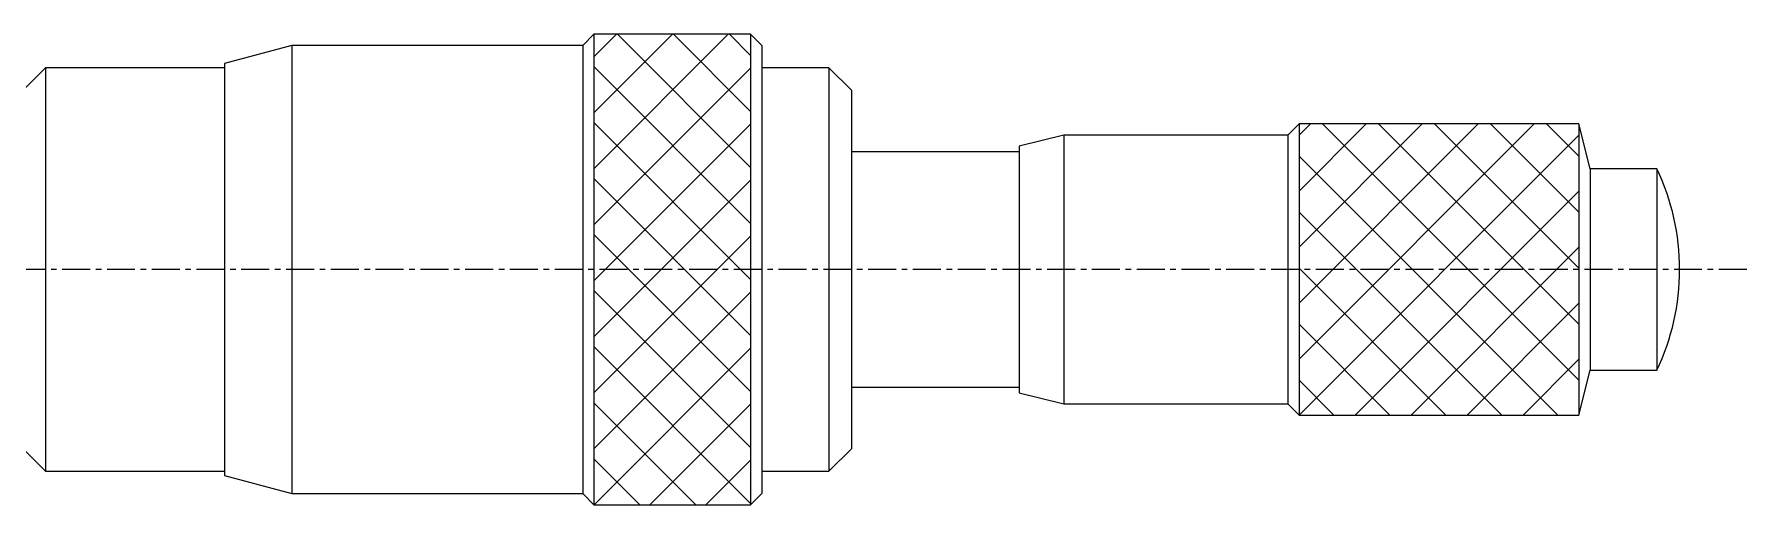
# Model space of a CAD drawing. Extents: x 1264 to 1633, y -30 to 164.
# Drawn here: x 1369.3 to 1445.8, y 65.8 to 86.8 of the extents above; entities that cross this region are included whole.
import ezdxf

# ---------------------------------------------------------------- set-up
doc = ezdxf.new("R2010")
doc.units = 0
doc.linetypes.add('CENTER', pattern=[2, 1.25, -0.25, 0.25, -0.25])
doc.layers.get('0').update_dxf_attribs({"linetype": 'CONTINUOUS'})
doc.layers.add('CENTER', color=1, linetype='CENTER')

msp = doc.modelspace()

# ---------------------------------------------------------------- linework, layer by layer
at = {"color": 7, "linetype": 'CONTINUOUS'}
for p, q in [((1394.35, 86.785), (1393.85, 86.285)), ((1401.35, 86.785), (1394.35, 86.785)), ((1394.35, 86.785), (1394.35, 65.785)), ((1401.85, 86.285), (1401.35, 86.785)), ((1401.35, 86.785), (1401.35, 65.785)), ((1380.85, 86.285), (1377.85, 85.485)), ((1393.85, 86.285), (1380.85, 86.285)), ((1380.85, 86.285), (1380.85, 66.285)), ((1393.85, 86.285), (1393.85, 66.285)), ((1401.85, 86.285), (1401.85, 66.285)), ((1369.85, 85.285), (1368.85, 84.285)), ((1377.85, 85.285), (1369.85, 85.285)), ((1369.85, 85.285), (1369.85, 67.285)), ((1377.85, 85.485), (1377.85, 67.085)), ((1404.85, 85.285), (1401.85, 85.285)), ((1405.85, 84.285), (1404.85, 85.285)), ((1404.85, 85.285), (1404.85, 67.285)), ((1405.85, 84.285), (1405.85, 68.285)), ((1425.85, 82.785), (1425.35, 82.285)), ((1438.35, 82.785), (1425.85, 82.785)), ((1425.85, 82.785), (1425.85, 69.785)), ((1438.85, 80.785), (1438.35, 82.785)), ((1438.35, 82.785), (1438.35, 69.785)), ((1415.35, 82.285), (1413.35, 81.785)), ((1425.35, 82.285), (1415.35, 82.285)), ((1415.35, 82.285), (1415.35, 70.285)), ((1425.35, 82.285), (1425.35, 70.285)), ((1413.35, 81.535), (1405.85, 81.535)), ((1413.35, 81.785), (1413.35, 70.785)), ((1441.836, 80.785), (1438.85, 80.785)), ((1438.85, 80.785), (1438.85, 71.785)), ((1441.836, 80.785), (1441.836, 71.785)), ((1438.35, 69.785), (1438.85, 71.785)), ((1438.85, 71.785), (1441.836, 71.785)), ((1405.85, 71.035), (1413.35, 71.035)), ((1413.35, 70.785), (1415.35, 70.285)), ((1415.35, 70.285), (1425.35, 70.285)), ((1425.35, 70.285), (1425.85, 69.785)), ((1425.85, 69.785), (1438.35, 69.785)), ((1368.85, 68.285), (1369.85, 67.285)), ((1404.85, 67.285), (1405.85, 68.285)), ((1369.85, 67.285), (1377.85, 67.285)), ((1377.85, 67.085), (1380.85, 66.285)), ((1401.85, 67.285), (1404.85, 67.285)), ((1380.85, 66.285), (1393.85, 66.285)), ((1393.85, 66.285), (1394.35, 65.785)), ((1401.35, 65.785), (1401.85, 66.285)), ((1394.35, 65.785), (1401.35, 65.785))]:
    msp.add_line(p, q, dxfattribs=at)
at = {"color": 3, "linetype": 'CONTINUOUS'}
for p, q in [((1394.35, 80.78), (1400.355, 86.785)), ((1394.35, 83.28), (1397.855, 86.785)), ((1394.35, 85.78), (1395.355, 86.785)), ((1395.405, 86.785), (1401.35, 80.841)), ((1397.905, 86.785), (1401.35, 83.341)), ((1400.405, 86.785), (1401.35, 85.841)), ((1394.35, 85.341), (1401.35, 78.341)), ((1394.35, 78.28), (1401.35, 85.28)), ((1394.35, 82.841), (1401.35, 75.841)), ((1394.35, 75.78), (1401.35, 82.78)), ((1425.85, 72.28), (1436.355, 82.785)), ((1425.85, 74.78), (1433.855, 82.785)), ((1425.85, 77.28), (1431.355, 82.785)), ((1425.85, 79.78), (1428.855, 82.785)), ((1425.85, 82.28), (1426.355, 82.785)), ((1426.905, 82.785), (1438.35, 71.341)), ((1429.405, 82.785), (1438.35, 73.841)), ((1431.905, 82.785), (1438.35, 76.341)), ((1434.405, 82.785), (1438.35, 78.841)), ((1436.905, 82.785), (1438.35, 81.341)), ((1425.855, 69.785), (1438.35, 82.28)), ((1425.85, 81.341), (1437.405, 69.785)), ((1394.35, 80.341), (1401.35, 73.341)), ((1394.35, 73.28), (1401.35, 80.28)), ((1428.355, 69.785), (1438.35, 79.78)), ((1425.85, 78.841), (1434.905, 69.785)), ((1394.35, 77.841), (1401.35, 70.841)), ((1394.35, 70.78), (1401.35, 77.78)), ((1430.855, 69.785), (1438.35, 77.28)), ((1425.85, 76.341), (1432.405, 69.785)), ((1394.35, 75.341), (1401.35, 68.341)), ((1394.35, 68.28), (1401.35, 75.28)), ((1433.355, 69.785), (1438.35, 74.78)), ((1425.85, 73.841), (1429.905, 69.785)), ((1394.35, 72.841), (1401.35, 65.841)), ((1394.355, 65.785), (1401.35, 72.78)), ((1435.855, 69.785), (1438.35, 72.28)), ((1425.85, 71.341), (1427.405, 69.785)), ((1394.35, 70.341), (1398.905, 65.785)), ((1396.855, 65.785), (1401.35, 70.28)), ((1394.35, 67.841), (1396.405, 65.785)), ((1399.355, 65.785), (1401.35, 67.78))]:
    msp.add_line(p, q, dxfattribs=at)
at = {"color": 7, "linetype": 'CONTINUOUS'}
for start, end in [(0, 25.37693), (334.62307, 0)]:
    msp.add_arc((1432.35, 76.285), 10.5, start, end, dxfattribs=at)
at = {"layer": 'CENTER', "color": 1, "linetype": 'CENTER'}
msp.add_line((1445.85, 76.285), (1348.35, 76.285), dxfattribs=at)

doc.saveas('drawing.dxf')
